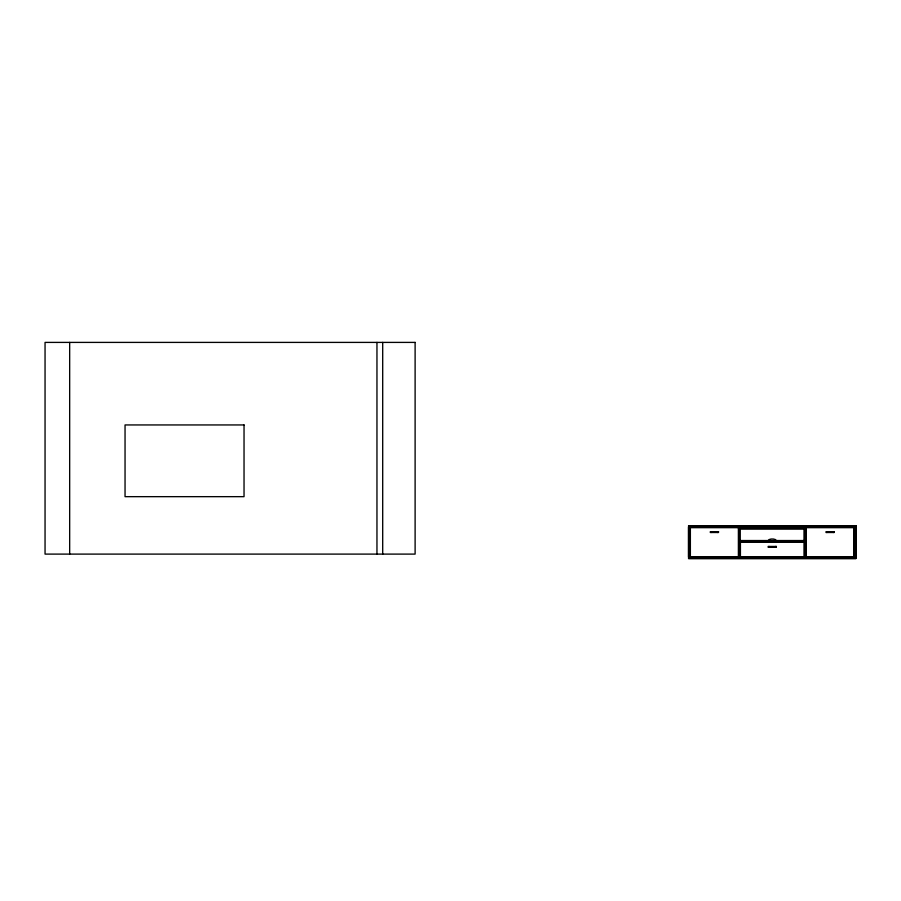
<?xml version="1.0" encoding="UTF-8"?>
<svg xmlns="http://www.w3.org/2000/svg" width="901" height="901" viewBox="0 0 901 901"><rect width="100%" height="100%" fill="white"/><g stroke="black" fill="none" stroke-linecap="round" stroke-linejoin="round"><path stroke-width="1.35" d="M688.724 556.953L688.724 527.412M805.652 540.544L805.899 538.088L805.899 540.544L740.25 540.544M805.652 528.808L805.899 531.275L805.899 528.808L740.25 528.808M855.781 556.953L855.781 527.412M768.148 540.544C768.823 538.415 775.693 538.415 776.358 540.544M688.724 527.254L855.781 527.254M740.25 528.65L805.731 528.65M740.25 540.713L805.731 540.713M740.25 542.019L805.731 542.019M740.25 542.188L805.899 542.188M804.086 556.795L740.419 556.795L740.419 542.346M688.724 557.122L855.781 557.122M854.475 525.936L854.475 556.953M854.306 525.779L854.306 556.953M833.38 531.68L833.38 532.502M826.825 531.68L826.825 532.502M805.899 527.175L805.899 556.953M805.731 527.333L805.731 556.953M805.573 528.808L805.573 540.544M804.424 527.333L804.424 556.953M804.255 527.175L804.255 556.953M796.867 525.779L796.867 527.175M796.045 525.779L796.045 527.175M775.536 546.457L775.536 547.279M768.97 546.457L768.97 547.279M748.461 525.779L748.461 527.175M747.639 525.779L747.639 527.175M740.25 527.175L740.25 556.953M738.775 527.333L738.775 556.953M738.617 527.175L738.617 556.953M717.692 531.68L717.692 532.502M711.126 531.68L711.126 532.502M690.2 525.779L690.2 556.953M690.031 525.936L690.031 556.953M382.7 342.403L382.7 554.104M376.956 342.403L376.956 554.104M69.67 342.403L69.67 554.104M688.555 527.412L688.555 556.953L855.95 556.953L855.95 527.412L688.555 527.412M415.113 342.403L45.05 342.403L45.05 554.104L415.113 554.104L415.113 342.403M244.036 424.945L125.048 424.945L125.048 496.665L244.036 496.665L244.036 424.945M855.95 525.779L688.555 525.779L688.555 558.597L855.95 558.597L855.95 525.779M855.781 525.936L688.724 525.936L688.724 558.429L855.781 558.429L855.781 525.936M738.448 527.581L690.369 527.581L690.369 556.795L738.448 556.795L738.448 527.581M854.148 527.581L806.057 527.581L806.057 556.795L854.148 556.795L854.148 527.581M718.514 531.68L710.303 531.68L710.303 532.502L718.514 532.502L718.514 531.68M834.202 531.68L826.003 531.68L826.003 532.502L834.202 532.502L834.202 531.68M776.358 546.457L768.148 546.457L768.148 547.279L776.358 547.279L776.358 546.457"/></g></svg>
